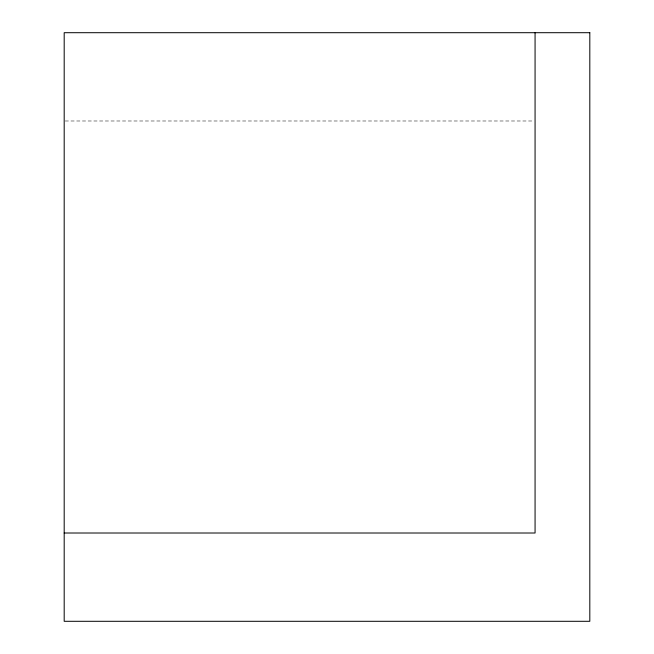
<?xml version="1.0" encoding="UTF-8"?>
<svg xmlns="http://www.w3.org/2000/svg" width="654" height="654" viewBox="0 0 654 654"><rect width="100%" height="100%" fill="white"/><g stroke="black" fill="none" stroke-linecap="round" stroke-linejoin="round"><path stroke-width="0.49" stroke-dasharray="3.27 2.45" d="M65.212 120.99L534.048 120.99"/><path stroke-width="0.98" d="M64.19 533.01L535.07 533.01L535.07 32.7M589.81 32.7L64.19 32.7L64.19 621.3L589.81 621.3L589.81 32.7"/></g></svg>
